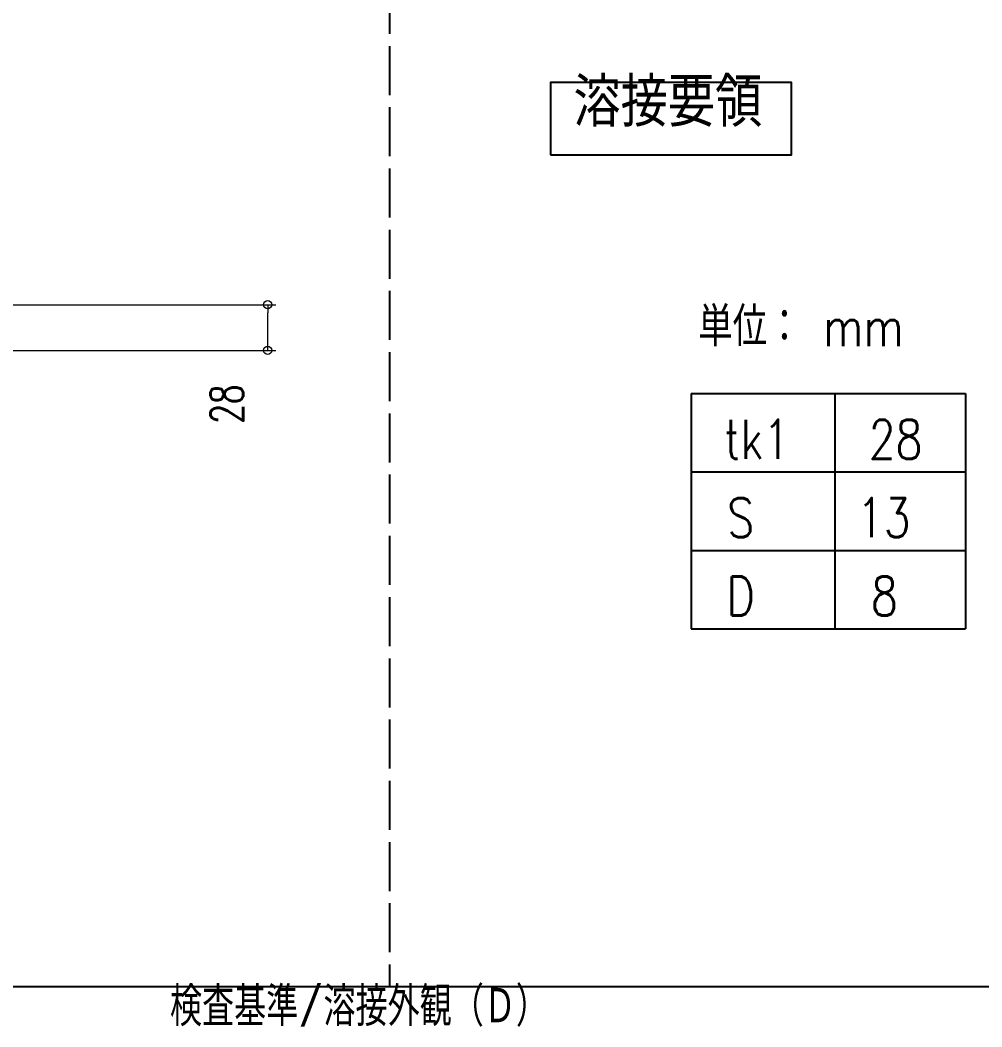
# Model space of a CAD drawing. Header units: millimetres. Extents: x 0 to 18796, y -11 to 7128.
# Drawn here: x 10980 to 11569, y 3051 to 3668 of the extents above; entities that cross this region are included whole.
import ezdxf
from ezdxf.enums import TextEntityAlignment as Align

# ---------------------------------------------------------------- set-up
doc = ezdxf.new("R2010")
doc.units = ezdxf.units.MM
doc.header["$LTSCALE"] = 5
doc.linetypes.add('DASHED', pattern=[7.5, 6, -1.5])
doc.layers.get('0').update_dxf_attribs({"color": 255})
doc.layers.get('DEFPOINTS').update_dxf_attribs({"color": 9})
doc.layers.add('寸法', color=4, linetype='Continuous')
doc.layers.add('文字', color=7, linetype='Continuous')
doc.styles.add('04setumei', font='simplex.shx', dxfattribs={"width": 0.7, "height": 2.5, "bigfont": 'extfont2.shx'})
doc.styles.add('DLSTANDARD1', font='monotxt.shx', dxfattribs={"width": 0.6, "bigfont": 'extfont'})
doc.styles.add('KANJI', font='simplex.shx', dxfattribs={"width": 0.7, "bigfont": 'extfont2.shx'})
doc.dimstyles.new('S5', dxfattribs={"dimscale": 5, "dimtxt": 4, "dimasz": 1, "dimexe": 1, "dimexo": 1.5, "dimgap": 1, "dimtad": 1, "dimtxsty": 'KANJI', "dimblk": 'ORIGIN', "dimcen": 0, "dimclrd": 256, "dimclre": 256, "dimclrt": 256, "dimadec": 0, "dimazin": 0, "dimtfac": 1, "dimtmove": 2, "dimatfit": 2, "dimfxl": 1, "dimtolj": 2, "dimlwd": 5, "dimlwe": 5, "dimarcsym": 0})

# ---------------------------------------------------------------- blocks, each defined once
blk = doc.blocks.new('_Origin')
at = {"color": 0, "linetype": 'ByBlock', "lineweight": -2}
blk.add_line((0, 0), (-1, 0), dxfattribs=at)
blk.add_circle((0, 0), 0.5, dxfattribs=at)
blk = doc.blocks.new('*D266')
at = {"layer": 'DEFPOINTS', "color": 0, "transparency": 16777216}
for p in [(10965.14, 3493.58), (11131.26, 3493.58), (10965.14, 3465.58)]:
    blk.add_point(p, dxfattribs=at)
at = {"layer": '寸法', "lineweight": 5, "transparency": 16777216}
for p, q in [((10972.64, 3493.58), (11136.26, 3493.58)), ((11131.26, 3470.58), (11131.26, 3488.58)), ((10972.64, 3465.58), (11136.26, 3465.58))]:
    blk.add_line(p, q, dxfattribs=at)
at = {"layer": '寸法', "lineweight": 5, "transparency": 16777216, "xscale": 5, "yscale": 5, "zscale": 5}
for p, rotation in [((11131.26, 3493.58), 90), ((11131.26, 3465.58), 270)]:
    blk.add_blockref('_Origin', p, dxfattribs=dict(at, rotation=rotation))
at = {"layer": '寸法', "linetype": 'Continuous', "transparency": 16777216, "insert": (11106.26, 3432.76), "char_height": 20, "attachment_point": 5, "rotation": 90, "style": 'KANJI'}
blk.add_mtext('\\A2;28', dxfattribs=at)

msp = doc.modelspace()

# ---------------------------------------------------------------- linework, layer by layer
at = {"linetype": 'DASHED', "lineweight": -3}
msp.add_line((11205.799, 4552), (11205.799, 3076), dxfattribs=at)
at = {"linetype": 'Continuous', "lineweight": -3}
msp.add_line((8784, 3076), (11988, 3076), dxfattribs=at)
at = {"layer": '寸法'}
for p, q in [((11390.504, 3439.14), (11390.504, 3343.14)), ((11390.504, 3439.14), (11558.504, 3439.14)), ((11390.504, 3439.14), (11390.504, 3295.14)), ((11478.504, 3439.14), (11478.504, 3295.14)), ((11558.504, 3439.14), (11558.504, 3295.14)), ((11390.504, 3391.14), (11558.504, 3391.14)), ((11390.504, 3343.14), (11558.504, 3343.14)), ((11390.504, 3295.14), (11558.504, 3295.14))]:
    msp.add_line(p, q, dxfattribs=at)
at = {"layer": '寸法', "linetype": 'Continuous'}
msp.add_lwpolyline([(11304.368, 3585.312), (11451.97, 3585.312), (11451.97, 3629.626), (11304.368, 3629.626)], close=True, dxfattribs=at)

# ---------------------------------------------------------------- texts
at = {"color": 0, "linetype": 'Continuous', "ltscale": 6, "style": 'DLSTANDARD1', "width": 0.875}
msp.add_text('溶接要領', height=30, dxfattribs=at).set_placement((11318.567, 3593.592), align=Align.BOTTOM_LEFT)
at = {"layer": '寸法', "style": '04setumei', "width": 0.8}
msp.add_text('単位： mm', height=24, dxfattribs=at).set_placement((11394.878, 3468.178))
for s, p in [('tk1', (11430.961, 3411.14)), ('28', (11515.761, 3411.14)), ('S', (11420.904, 3363.14)), ('13', (11508.446, 3363.14)), ('D', (11420.904, 3315.14)), ('8', (11508.904, 3315.14))]:
    msp.add_text(s, height=24, dxfattribs=at).set_placement(p, align=Align.MIDDLE)
at = {"layer": '文字', "color": 0, "linetype": 'Continuous', "ltscale": 6, "style": 'DLSTANDARD1', "width": 0.74375}
msp.add_text('検査基準/溶接外観（Ｄ）', height=24, dxfattribs=at).set_placement((11071.439, 3044.574), align=Align.BOTTOM_LEFT)

# ---------------------------------------------------------------- dimensions: what is measured, and where the dimension line sits
at = {"layer": '寸法'}
dim = msp.add_linear_dim(base=(11131.262, 3493.585), p1=(10965.142, 3465.585), p2=(10965.142, 3493.585), angle=270, dimstyle='S5', dxfattribs=at)
dim.commit()
dim.dimension.update_dxf_attribs({"geometry": '*D266', "text_midpoint": (11106.262, 3432.76), "dimtype": 160})

doc.saveas('drawing.dxf')
